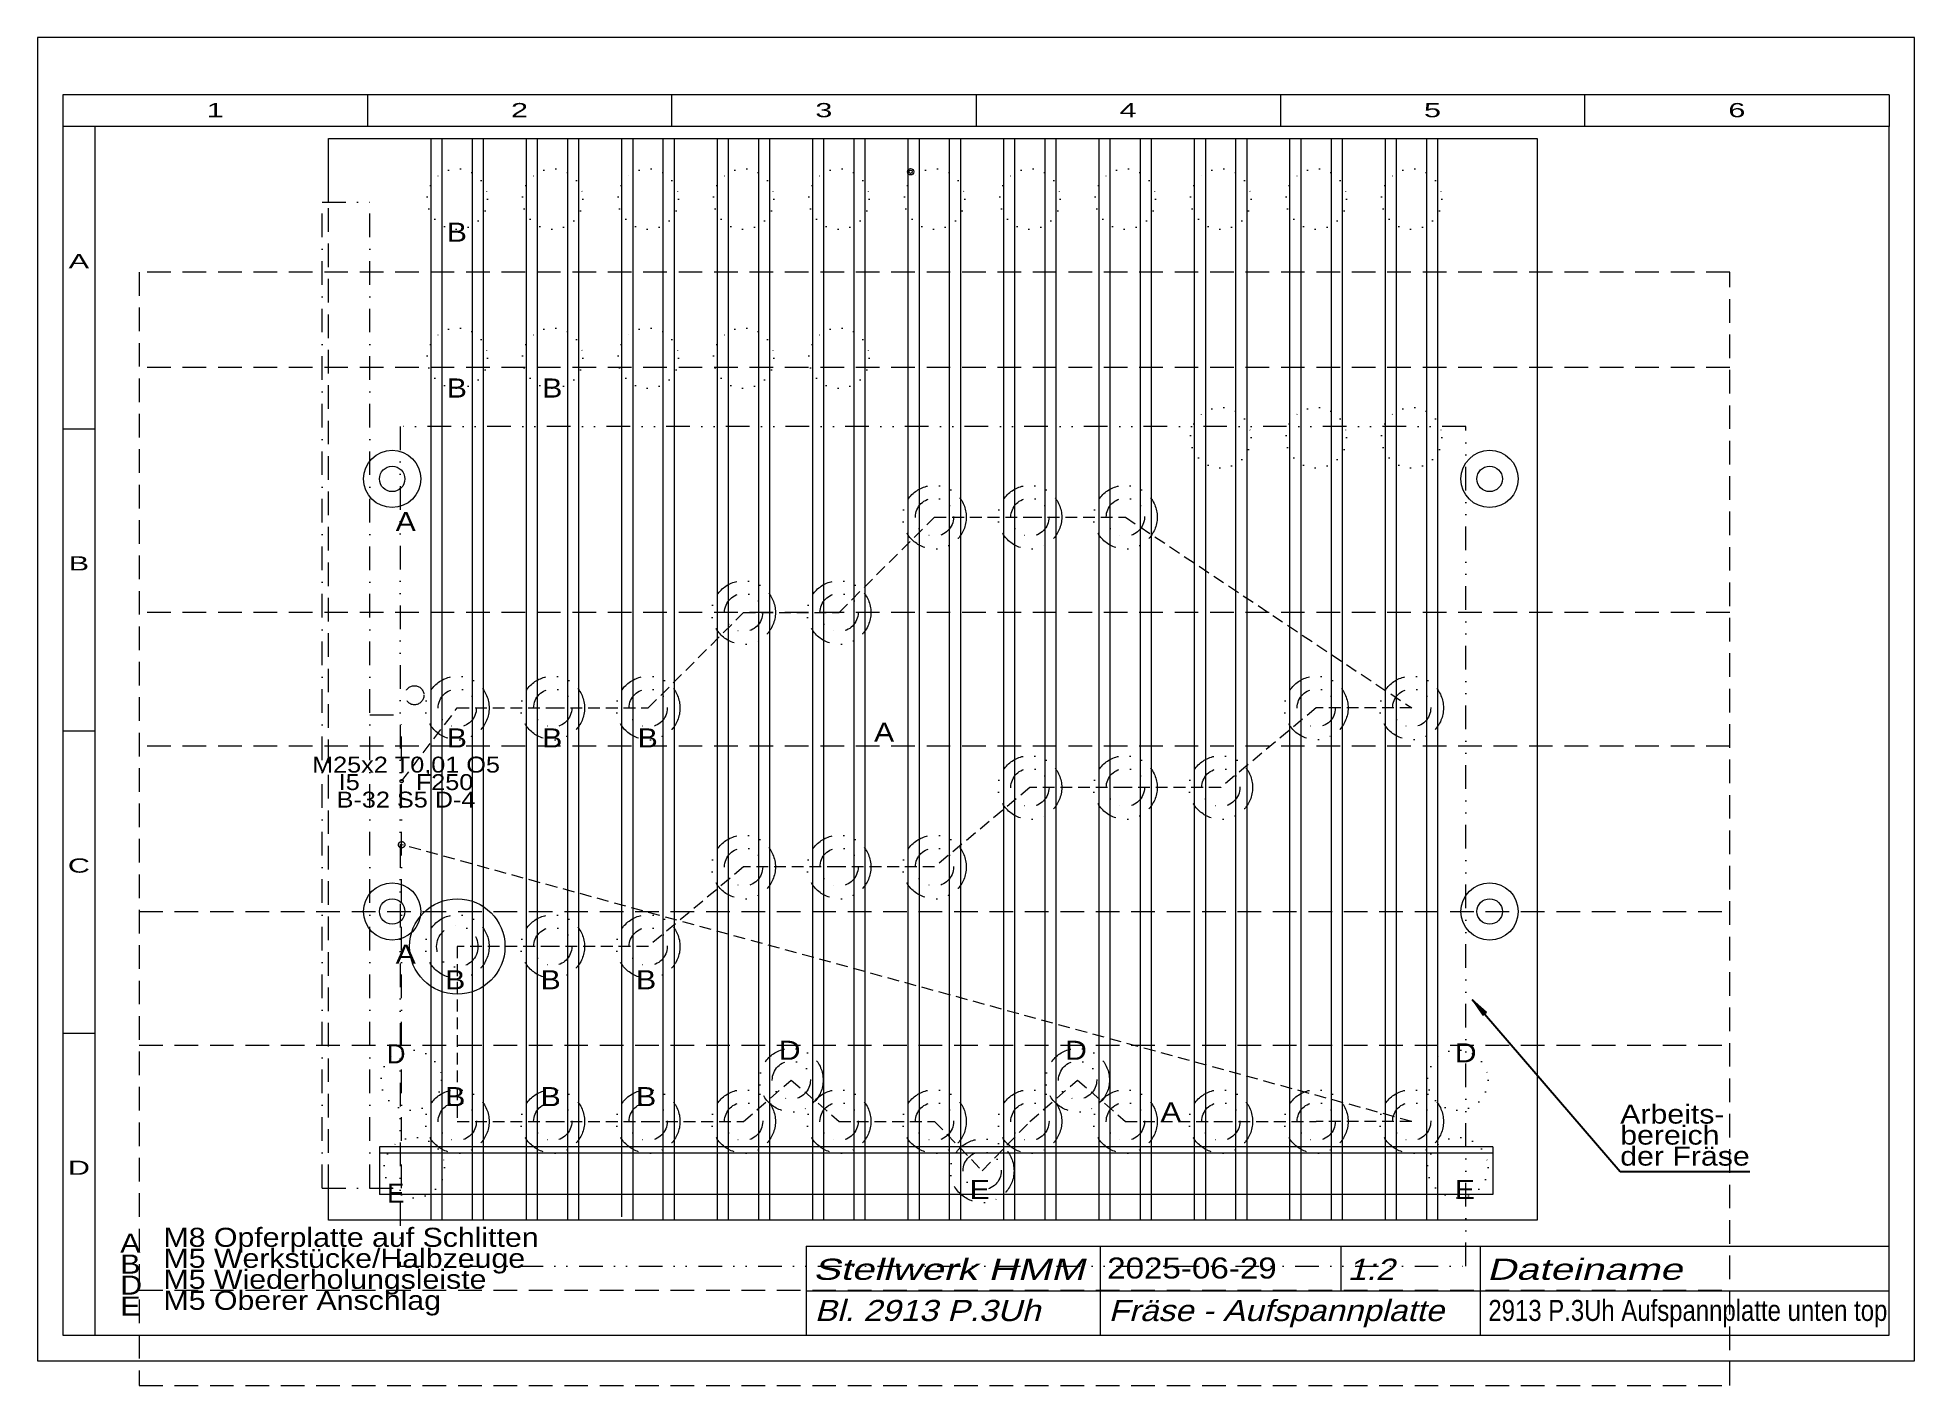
# Model space of a CAD drawing. Extents: x 2 to 592, y -6 to 418.
import ezdxf
from ezdxf.enums import TextEntityAlignment as Align

# ---------------------------------------------------------------- set-up
doc = ezdxf.new("R2010")
doc.units = 0
doc.header["$LTSCALE"] = 14.85
for name, pattern in [('DASHDOT', [1, 0.5, -0.25, 0, -0.25]), ('DASHED', [0.75, 0.5, -0.25]), ('DIVIDE', [1.25, 0.5, -0.25, 0, -0.25, 0, -0.25]), ('DOT', [0.25, 0, -0.25]), ('HIDDEN', [0.375, 0.25, -0.125]), ('PHANTOM', [2.5, 1.25, -0.25, 0.25, -0.25, 0.25, -0.25])]:
    doc.linetypes.add(name, pattern=pattern)
for name, color, linetype, lineweight in [('2913_0 Y-SCHLITTEN', 30, 'CONTINUOUS', 0), ('2913_1 AUFSPANNPLATTE', 7, 'CONTINUOUS', 18), ('2913_2P', 14, 'CONTINUOUS', 0), ('2913_3U', 14, 'CONTINUOUS', 0), ('2913__ FRÄSE - AUFSPANNPLATTE', 7, 'CONTINUOUS', 18), ('BESCHRIFTUNG', 7, 'CONTINUOUS', 25), ('HILFSLINIEN', 3, 'CONTINUOUS', 0), ('STANDARD', 7, 'CONTINUOUS', 0)]:
    doc.layers.add(name, color=color, linetype=linetype, lineweight=lineweight)
doc.styles.add('Arial', font='arial.ttf')

# ---------------------------------------------------------------- blocks, each defined once
blk = doc.blocks.new('_A473170256', base_point=(452.98, 61.52))
at = {"layer": '2913_2P', "linetype": 'CONTINUOUS'}
blk.add_hatch(color=172, dxfattribs=at).paths.add_polyline_path([(457.45, 111.62), (452.98, 115.62), (456.27, 110.6)])
at = {"layer": '2913_2P', "color": 7, "linetype": 'CONTINUOUS', "lineweight": 25}
for p, q in [((452.98, 115.62), (499.51, 61.52)), ((499.51, 61.52), (540.23, 61.52))]:
    blk.add_line(p, q, dxfattribs=at)
at = {"layer": '2913_2P', "color": 172, "linetype": 'CONTINUOUS', "lineweight": 0}
for p, q in [((457.45, 111.62), (452.98, 115.62)), ((452.98, 115.62), (456.27, 110.6)), ((456.27, 110.6), (457.45, 111.62))]:
    blk.add_line(p, q, dxfattribs=at)

msp = doc.modelspace()

# ---------------------------------------------------------------- linework, layer by layer
at = {"layer": '2913_0 Y-SCHLITTEN', "linetype": 'DASHED'}
for p, q in [((533.95, 344.23), (33.95, 344.23)), ((33.95, 344.23), (33.95, -5.77)), ((533.95, -5.77), (533.95, 344.23)), ((533.95, 314.23), (33.95, 314.23)), ((533.95, 237.23), (33.95, 237.23)), ((533.95, 195.23), (33.95, 195.23)), ((33.95, 143.23), (533.95, 143.23)), ((33.95, 101.23), (533.95, 101.23)), ((33.95, 24.23), (533.95, 24.23)), ((33.95, -5.77), (533.95, -5.77))]:
    msp.add_line(p, q, dxfattribs=at)
at = {"layer": '2913_0 Y-SCHLITTEN', "color": 30, "linetype": 'DIVIDE', "lineweight": 20}
for p, q in [((450.94, 295.73), (115.94, 295.73)), ((115.94, 295.73), (115.94, 31.73)), ((450.94, 31.73), (450.94, 295.73)), ((115.94, 31.73), (450.94, 31.73))]:
    msp.add_line(p, q, dxfattribs=at)
at = {"layer": '2913_1 AUFSPANNPLATTE'}
for p, q in [((93.45, 386.23), (473.45, 386.23)), ((93.45, 366.23), (93.45, 386.23)), ((125.7, 46.23), (125.7, 386.23)), ((129.2, 46.23), (129.2, 386.23)), ((138.7, 46.23), (138.7, 386.23)), ((142.2, 46.23), (142.2, 386.23)), ((155.7, 46.23), (155.7, 386.23)), ((159.2, 46.23), (159.2, 386.23)), ((168.7, 46.23), (168.7, 386.23)), ((172.2, 46.23), (172.2, 386.23)), ((185.7, 47.23), (185.7, 386.23)), ((189.2, 46.23), (189.2, 386.23)), ((198.7, 46.23), (198.7, 386.23)), ((202.2, 46.23), (202.2, 386.23)), ((215.7, 46.23), (215.7, 386.23)), ((219.2, 46.23), (219.2, 386.23)), ((228.7, 46.23), (228.7, 386.23)), ((232.2, 46.23), (232.2, 386.23)), ((245.7, 46.23), (245.7, 386.23)), ((249.2, 46.23), (249.2, 386.23)), ((258.7, 46.23), (258.7, 386.23)), ((262.2, 46.23), (262.2, 386.23)), ((275.7, 46.23), (275.7, 386.23)), ((279.2, 46.23), (279.2, 386.23)), ((288.7, 46.23), (288.7, 386.23)), ((292.2, 46.23), (292.2, 386.23)), ((305.7, 46.23), (305.7, 386.23)), ((309.2, 46.23), (309.2, 386.23)), ((318.7, 46.23), (318.7, 386.23)), ((322.2, 46.23), (322.2, 386.23)), ((335.7, 46.23), (335.7, 386.23)), ((339.2, 46.23), (339.2, 386.23)), ((348.7, 46.23), (348.7, 386.23)), ((352.2, 46.23), (352.2, 386.23)), ((365.7, 46.23), (365.7, 386.23)), ((369.2, 46.23), (369.2, 386.23)), ((378.7, 46.23), (378.7, 386.23)), ((382.2, 46.23), (382.2, 386.23)), ((395.7, 46.23), (395.7, 386.23)), ((399.2, 46.23), (399.2, 386.23)), ((408.7, 46.23), (408.7, 386.23)), ((412.2, 46.23), (412.2, 386.23)), ((425.7, 46.23), (425.7, 386.23)), ((429.2, 46.23), (429.2, 386.23)), ((438.7, 46.23), (438.7, 386.23)), ((442.2, 46.23), (442.2, 386.23)), ((473.45, 386.23), (473.45, 46.23)), ((459.45, 69.23), (109.45, 69.23)), ((109.45, 69.23), (109.45, 54.23)), ((459.45, 67.23), (109.45, 67.23)), ((459.45, 69.23), (459.45, 54.23)), ((93.45, 46.23), (93.45, 56.23)), ((459.45, 54.23), (109.45, 54.23)), ((473.45, 46.23), (93.45, 46.23))]:
    msp.add_line(p, q, dxfattribs=at)
at = {"layer": '2913_1 AUFSPANNPLATTE', "linetype": 'DASHDOT'}
for p, q in [((91.45, 56.23), (91.45, 366.23)), ((91.45, 366.23), (106.45, 366.23)), ((106.45, 56.23), (106.45, 366.23)), ((106.45, 205.08), (116.45, 205.08)), ((116.45, 56.23), (116.45, 205.08)), ((91.45, 56.23), (116.45, 56.23))]:
    msp.add_line(p, q, dxfattribs=at)
at = {"layer": '2913_1 AUFSPANNPLATTE', "linetype": 'DASHED'}
msp.add_line((93.45, 56.23), (93.45, 366.23), dxfattribs=at)
at = {"layer": '2913_1 AUFSPANNPLATTE', "linetype": 'DOT'}
for centre in [(133.95, 367.23), (163.95, 367.23), (193.95, 367.23), (223.95, 367.23), (253.95, 367.23), (283.95, 367.23), (313.95, 367.23), (343.95, 367.23), (373.95, 367.23), (403.95, 367.23), (433.95, 367.23), (133.95, 317.23), (163.95, 317.23), (193.95, 317.23), (223.95, 317.23), (253.95, 317.23), (373.95, 292.22), (403.95, 292.22), (433.95, 292.22), (119.45, 90.23), (448.45, 90.23), (120.45, 62.73), (448.45, 62.73)]:
    msp.add_circle(centre, 9.5, dxfattribs=at)
at = {"layer": '2913_1 AUFSPANNPLATTE'}
for centre, radius in [((113.47, 279.23), 9), ((113.47, 279.23), 4), ((458.45, 279.23), 9), ((458.45, 279.23), 4), ((113.47, 143.23), 9), ((458.45, 143.23), 9), ((113.47, 143.23), 4), ((458.45, 143.23), 4)]:
    msp.add_circle(centre, radius, dxfattribs=at)
at = {"layer": '2913_1 AUFSPANNPLATTE', "linetype": 'DASHED'}
msp.add_circle((120.47, 211.23), 3, dxfattribs=at)
at = {"layer": '2913_3U', "linetype": 'HIDDEN'}
for p, q in [((253.95, 237.23), (283.95, 267.22)), ((283.95, 267.22), (313.95, 267.22)), ((313.95, 267.22), (343.95, 267.22)), ((343.95, 267.22), (433.95, 207.23)), ((193.95, 207.22), (223.95, 237.23)), ((223.95, 237.23), (253.95, 237.23)), ((116.45, 184.23), (133.95, 207.22)), ((133.95, 207.22), (163.95, 207.22)), ((163.95, 207.22), (193.95, 207.22)), ((403.95, 207.23), (373.95, 182.23)), ((433.95, 207.23), (403.95, 207.23)), ((313.95, 182.23), (283.95, 157.23)), ((343.95, 182.23), (313.95, 182.23)), ((373.95, 182.23), (343.95, 182.23)), ((433.95, 77.23), (116.45, 164.23)), ((223.95, 157.23), (193.95, 132.23)), ((253.95, 157.23), (223.95, 157.23)), ((283.95, 157.23), (253.95, 157.23)), ((163.95, 132.23), (133.95, 132.23)), ((133.95, 132.23), (133.95, 77.23)), ((193.95, 132.23), (163.95, 132.23)), ((223.95, 77.23), (238.95, 90.23)), ((238.95, 90.23), (253.95, 77.23)), ((313.95, 77.23), (328.95, 90.23)), ((328.95, 90.23), (343.95, 77.23)), ((133.95, 77.23), (163.95, 77.23)), ((163.95, 77.23), (193.95, 77.23)), ((193.95, 77.23), (223.95, 77.23)), ((253.95, 77.23), (283.95, 77.23)), ((283.95, 77.23), (298.95, 61.73)), ((298.95, 61.73), (313.95, 77.23)), ((343.95, 77.23), (373.95, 77.23)), ((373.95, 77.23), (403.95, 77.23)), ((433.95, 77.23), (403.95, 77.23))]:
    msp.add_line(p, q, dxfattribs=at)
at = {"layer": '2913_3U', "linetype": 'DIVIDE'}
for centre, radius in [((283.95, 267.22), 10), ((283.95, 267.22), 6), ((313.95, 267.22), 10), ((313.95, 267.22), 6), ((343.95, 267.22), 10), ((343.95, 267.22), 6), ((223.95, 237.23), 10), ((223.95, 237.23), 6), ((253.95, 237.23), 10), ((253.95, 237.23), 6), ((133.95, 207.22), 10), ((133.95, 207.22), 6), ((163.95, 207.22), 10), ((163.95, 207.22), 6), ((193.95, 207.22), 10), ((193.95, 207.22), 6), ((403.95, 207.23), 10), ((403.95, 207.23), 6), ((433.95, 207.23), 10), ((433.95, 207.23), 6), ((313.95, 182.23), 10), ((343.95, 182.23), 10), ((373.95, 182.23), 10), ((313.95, 182.23), 6), ((343.95, 182.23), 6), ((373.95, 182.23), 6), ((223.95, 157.23), 10), ((253.95, 157.23), 10), ((283.95, 157.23), 10), ((223.95, 157.23), 6), ((253.95, 157.23), 6), ((283.95, 157.23), 6), ((133.95, 132.23), 10), ((163.95, 132.23), 10), ((193.95, 132.23), 10), ((133.95, 132.23), 6.5), ((163.95, 132.23), 6), ((193.95, 132.23), 6), ((238.95, 90.23), 10), ((238.95, 90.23), 6), ((328.95, 90.23), 10), ((328.95, 90.23), 6), ((133.95, 77.23), 10), ((133.95, 77.23), 6), ((163.95, 77.23), 10), ((163.95, 77.23), 6), ((193.95, 77.23), 10), ((193.95, 77.23), 6), ((223.95, 77.23), 10), ((223.95, 77.23), 6), ((253.95, 77.23), 10), ((253.95, 77.23), 6), ((283.95, 77.23), 10), ((283.95, 77.23), 6), ((313.95, 77.23), 10), ((313.95, 77.23), 6), ((343.95, 77.23), 10), ((343.95, 77.23), 6), ((373.95, 77.23), 10), ((373.95, 77.23), 6), ((403.95, 77.23), 10), ((403.95, 77.23), 6), ((433.95, 77.23), 10), ((433.95, 77.23), 6), ((298.95, 61.73), 10), ((298.95, 61.73), 6)]:
    msp.add_circle(centre, radius, dxfattribs=at)
at = {"layer": '2913_3U', "linetype": 'PHANTOM'}
for centre, radius in [((116.45, 184.23), 0.5), ((116.45, 164.23), 1)]:
    msp.add_circle(centre, radius, dxfattribs=at)
at = {"layer": '2913__ FRÄSE - AUFSPANNPLATTE'}
for radius in [1, 0.5]:
    msp.add_circle((276.45, 375.8), radius, dxfattribs=at)
at = {"layer": 'HILFSLINIEN'}
msp.add_circle((133.94, 132.23), 15, dxfattribs=at)
at = {"layer": 'STANDARD'}
for p, q in [((592, 418), (2, 418)), ((2, 418), (2, 2)), ((592, 2), (592, 418)), ((584, 400), (10, 400)), ((10, 400), (10, 390)), ((105.67, 400), (105.67, 390)), ((201.33, 400), (201.33, 390)), ((297, 400), (297, 390)), ((392.67, 400), (392.67, 390)), ((488.33, 400), (488.33, 390)), ((584, 400), (584, 390)), ((10, 390), (10, 10)), ((20, 390), (10, 390)), ((20, 390), (20, 10)), ((584, 390), (20, 390)), ((584, 10), (584, 390)), ((10, 295), (20, 295)), ((10, 200), (20, 200)), ((10, 105), (20, 105)), ((10, 10), (20, 10)), ((20, 10), (584, 10)), ((2, 2), (592, 2))]:
    msp.add_line(p, q, dxfattribs=at)
at = {"layer": 'STANDARD', "lineweight": 0}
for p, q in [((243.64, 38), (584, 38)), ((243.64, 38), (243.64, 10)), ((336.04, 38), (336.04, 10)), ((411.64, 38), (411.64, 24)), ((455.43, 38), (455.43, 10)), ((243.64, 24), (584, 24))]:
    msp.add_line(p, q, dxfattribs=at)

# ---------------------------------------------------------------- block references
at = {"layer": '2913_2P'}
msp.add_blockref('_A473170256', (452.98, 61.52), dxfattribs=at)

# ---------------------------------------------------------------- texts
at = {"layer": '2913_0 Y-SCHLITTEN', "linetype": 'DASHED', "insert": (499.51, 63.26), "char_height": 6, "attachment_point": 7, "line_spacing_factor": 0.66, "style": 'Arial'}
msp.add_mtext('\\W1.135040;Arbeits-\\Pbereich\\Pder Fräse', dxfattribs=at)
at = {"layer": '2913_3U', "insert": (117.83, 183.88), "char_height": 5, "attachment_point": 5, "line_spacing_factor": 0.66, "style": 'Arial'}
msp.add_mtext('\\W1.135091;M25x2 T0,01 O5\\PI5        F250\\PB-32 S5 D-4', dxfattribs=at)
at = {"layer": 'BESCHRIFTUNG', "style": 'Arial'}
for s, height, width, p in [('B', 6, 1.134916, (130.63, 359.81)), ('B', 6, 1.134916, (130.63, 310.81)), ('B', 6, 1.134916, (160.63, 310.81)), ('A', 6, 1.134916, (114.57, 268.82)), ('B', 6, 1.134916, (130.63, 200.81)), ('B', 6, 1.134916, (160.63, 200.81)), ('B', 6, 1.134916, (190.63, 200.81)), ('A', 6, 1.134916, (264.94, 202.6)), ('A', 6, 1.134916, (114.57, 132.82)), ('B', 6, 1.134916, (130.12, 124.78)), ('B', 6, 1.134916, (160.12, 124.78)), ('B', 6, 1.134916, (190.12, 124.78)), ('D', 6, 0.972763, (111.77, 101.49)), ('D', 6, 1.134937, (234.99, 102.61)), ('D', 6, 1.134937, (324.99, 102.61)), ('D', 6, 1.134937, (447.49, 101.8)), ('B', 6, 1.134916, (130.12, 88.04)), ('B', 6, 1.134916, (160.12, 88.04)), ('B', 6, 1.134916, (190.12, 88.04)), ('A', 6, 1.134916, (355.09, 83.29)), ('E', 6, 0.973041, (111.89, 57.69)), ('E', 6, 1.134916, (294.99, 58.81)), ('E', 6, 1.134916, (447.49, 58.81)), ('2025-06-29', 6.6, 1.130203, (338.23, 34.45)), ('2913 P.3Uh Aufspannplatte unten top', 6.6, 0.815593, (458.06, 21.12))]:
    msp.add_text(s, height=height, dxfattribs=dict(at, width=width)).set_placement(p, align=Align.TOP_LEFT)
at = {"layer": 'BESCHRIFTUNG', "style": 'Arial', "oblique": 15}
for s, width, p in [('Stellwerk HMM', 1.365378, (245.83, 34.08)), ('1:2', 1.134865, (413.83, 34.08)), ('Dateiname', 1.365343, (457.62, 34.08)), ('Bl. 2913 P.3Uh', 1.134944, (246.27, 21.12)), ('Fräse - Aufspannplatte', 1.121609, (338.67, 21.12))]:
    msp.add_text(s, height=6.65, dxfattribs=dict(at, width=width)).set_placement(p, align=Align.TOP_LEFT)
at = {"layer": 'BESCHRIFTUNG', "char_height": 6, "attachment_point": 7, "line_spacing_factor": 0.66, "style": 'Arial'}
for s, insert in [('\\W1.134916;A\\PB\\PD\\PE', (28, 16.19)), ('\\W1.135076;M8 Opferplatte auf Schlitten\\PM5 Werkstücke/Halbzeuge\\PM5 Wiederholungsleiste\\PM5 Oberer Anschlag', (41.59, 16.19))]:
    msp.add_mtext(s, dxfattribs=dict(at, insert=insert))
at = {"layer": 'STANDARD', "style": 'Arial'}
for s, width, p in [('1', 1.547923, (57.83, 392.95)), ('2', 1.547922, (153.5, 392.95)), ('3', 1.547923, (249.17, 392.95)), ('4', 1.547923, (344.83, 392.95)), ('5', 1.547922, (440.5, 392.95)), ('6', 1.547923, (536.17, 392.95)), ('A', 1.547987, (15, 345.45)), ('B', 1.547987, (15, 250.45)), ('C', 1.548103, (15, 155.45)), ('D', 1.548104, (15, 60.45))]:
    msp.add_text(s, height=4.46, dxfattribs=dict(at, width=width)).set_placement(p, align=Align.CENTER)

doc.saveas('drawing.dxf')
